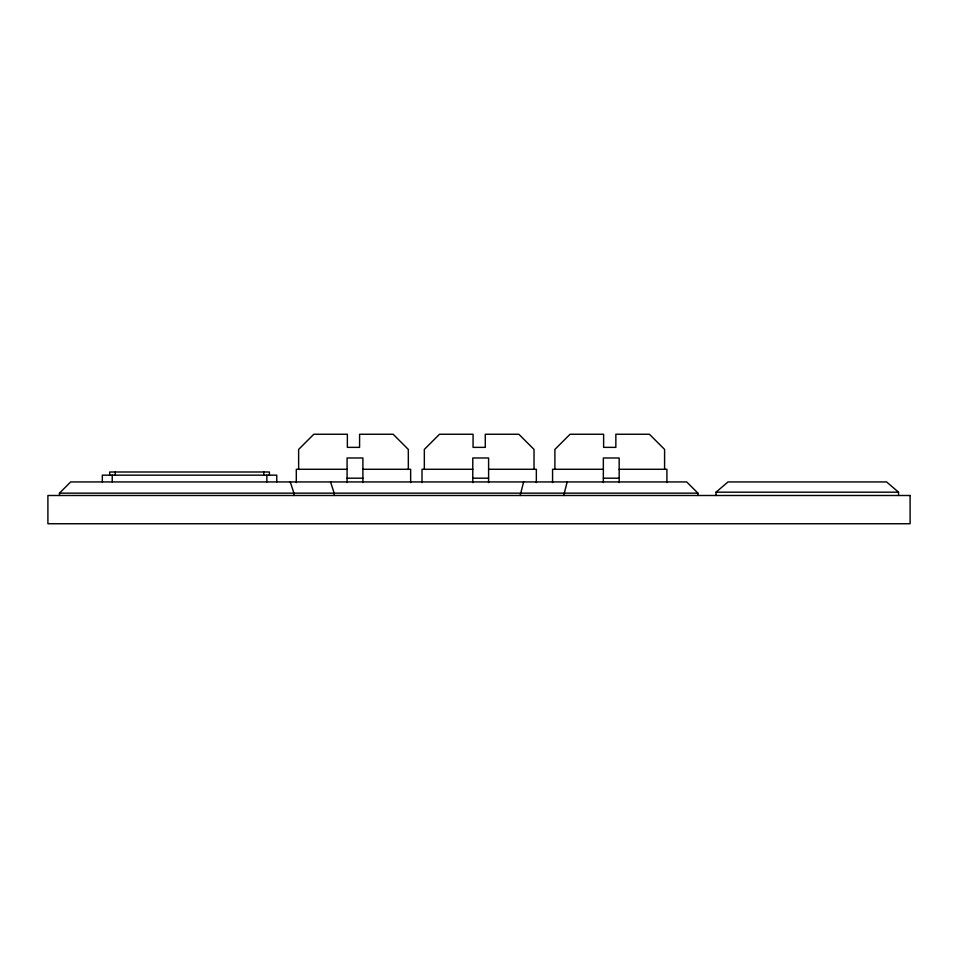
<?xml version="1.0" encoding="UTF-8"?>
<svg xmlns="http://www.w3.org/2000/svg" width="958" height="958" viewBox="0 0 958 958"><rect width="100%" height="100%" fill="white"/><g stroke="black" fill="none" stroke-linecap="round" stroke-linejoin="round"><path stroke-width="1.44" d="M523.607 481.934L520.17 495.49M567.16 481.934L563.711 495.49M59.468 495.49L59.468 493.154L70.676 481.934L686.694 481.934L697.915 493.154L697.915 495.49M716.045 495.49L716.045 492.184L728.008 481.934L886.581 481.934L898.532 492.184L898.532 495.49M347.083 469.288L296.309 469.288L296.309 482.593M362.902 469.288L410.647 469.288L410.647 482.593M472.785 469.288L422.011 469.288L422.011 482.593M488.604 469.288L536.348 469.288L536.348 482.593M603.348 469.288L552.574 469.288L552.574 482.593M619.167 469.288L666.912 469.288L666.912 482.593M347.083 478.186L362.902 478.186M472.785 478.186L488.604 478.186M603.348 478.186L619.167 478.186M716.045 492.184L898.532 492.184M59.468 493.154L697.915 493.154M330.534 481.934L334.198 493.154L334.198 495.49M290.25 481.934L293.914 493.154L293.914 495.49M664.589 469.288L664.589 449.422L649.428 434.261L615.85 434.261L615.85 447.362L603.624 447.362L603.624 434.261L570.058 434.261L554.898 449.422L554.898 469.288M619.167 482.604L619.167 457.984L603.348 457.984L603.348 482.604M534.025 469.288L534.025 449.422L518.853 434.261L485.287 434.261L485.287 447.362L473.06 447.362L473.06 434.261L439.494 434.261L424.334 449.422L424.334 469.288M488.604 482.604L488.604 457.984L472.785 457.984L472.785 482.604M408.324 469.288L408.324 449.422L393.151 434.261L359.585 434.261L359.585 447.362L347.359 447.362L347.359 434.261L313.793 434.261L298.633 449.422L298.633 469.288M362.902 482.604L362.902 457.984L347.083 457.984L347.083 482.604M276.766 481.934L276.766 475.156L102.326 475.156L102.326 481.934M269.402 475.156L269.402 471.995L109.691 471.995L109.691 475.156M266.863 475.156L266.863 481.934M263.809 471.995L263.809 475.156M115.271 471.995L115.271 475.156M112.23 475.156L112.23 481.934M910.1 495.49L47.9 495.49L47.9 523.739L910.1 523.739L910.1 495.49"/></g></svg>
